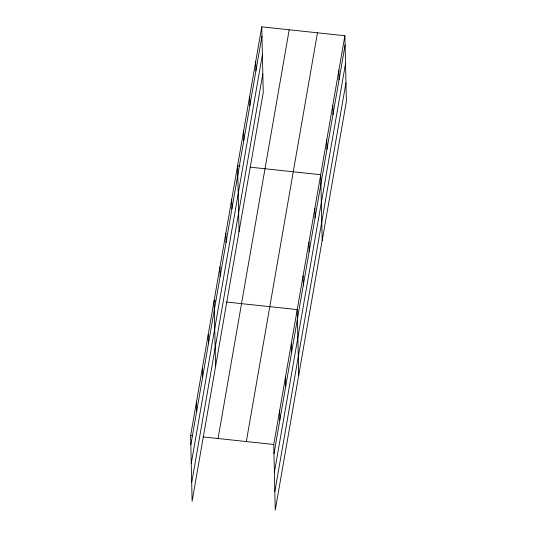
<?xml version="1.0" encoding="UTF-8"?>
<svg xmlns="http://www.w3.org/2000/svg" width="537" height="537" viewBox="0 0 537 537"><rect width="100%" height="100%" fill="white"/><g stroke="black" fill="none" stroke-linecap="round" stroke-linejoin="round"><path stroke-width="0.81" d="M261.754 26.85L263.244 92.518L192.112 501.263L190.622 435.594L261.754 26.85L344.888 35.737L346.378 101.406L275.246 510.15L273.756 444.482L344.888 35.737M190.836 444.891L261.962 36.14M191.259 463.491L262.385 54.747M191.689 482.662L262.821 73.911M218.056 438.528L289.188 29.783M246.322 441.548L317.454 32.804M273.971 453.778L345.096 45.027M274.394 472.379L345.519 63.635M274.83 491.55L345.956 82.799M240.059 166.087L237.569 165.826L239.059 231.487M250.041 167.155L320.703 174.713L322.193 240.375M215.76 300.888L214.095 300.707L215.585 366.375M226.567 302.042L297.23 309.594L298.72 375.262M190.622 435.594L192.286 435.776M203.093 436.93L273.756 444.482M338.84 70.481L339.048 79.771M332.792 105.225L333.007 114.515M326.751 139.969L326.959 149.259M314.836 208.43L315.044 217.727M308.97 242.153L309.178 251.45M303.096 275.877L303.311 285.167M291.363 343.318L291.571 352.614M285.496 377.041L285.704 386.331M279.629 410.765L279.837 420.055M255.706 61.594L255.914 70.884M249.658 96.338L249.873 105.628M243.617 131.082L243.825 140.372M231.702 199.542L231.91 208.839M225.829 233.266L226.043 242.563M219.962 266.99L220.177 276.28M208.228 334.43L208.437 343.727M202.362 368.154L202.57 377.444M196.495 401.877L196.703 411.167"/></g></svg>
